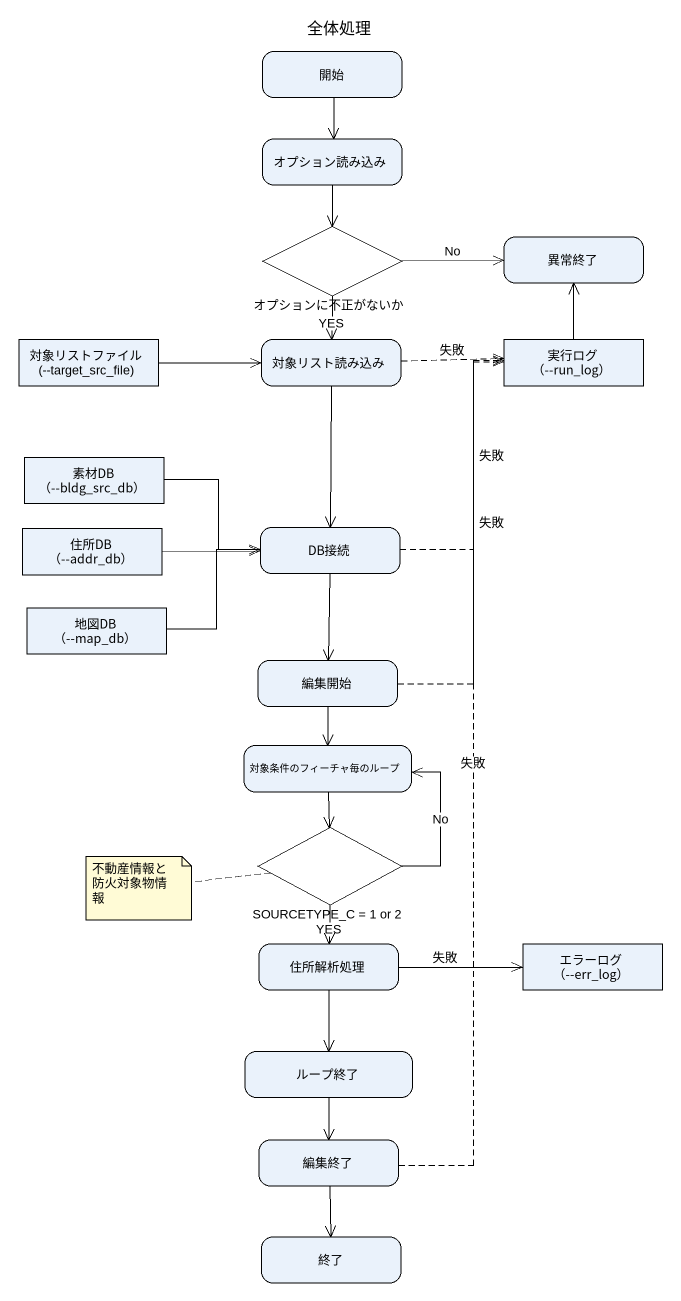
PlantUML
@startuml
title 全体処理
hide empty description
state 開始
state オプション読み込み
state オプションに不正がないか <<choice>>
state 異常終了
state "対象リストファイル (--target_src_file)" as 対象リストファイル_target_src_file <<object>>
state 対象リスト読み込み
state "実行ログ （--run_log）" as 実行ログ_run_log <<object>>
state "素材DB （--bldg_src_db）" as 素材DB_bldg_src_db <<object>>
state "住所DB （--addr_db）" as 住所DB_addr_db <<object>>
state DB接続
state "地図DB （--map_db）" as 地図DB_map_db <<object>>
state 編集開始
state 対象条件のフィーチャ毎のループ
state "SOURCETYPE_C = 1 or 2" as SOURCETYPE_C_1_or_2 <<choice>>
state 住所解析処理
state "エラーログ （--err_log）" as エラーログ_err_log <<object>>
state ループ終了
state 編集終了
state 終了
開始 --> オプション読み込み
オプション読み込み --> オプションに不正がないか
オプションに不正がないか -right-> 異常終了 : No
オプションに不正がないか --> 対象リスト読み込み : YES
対象リストファイル_target_src_file -right-> 対象リスト読み込み
対象リスト読み込み -right[dashed]-> 実行ログ_run_log : 失敗
対象リスト読み込み --> DB接続
実行ログ_run_log -up-> 異常終了
素材DB_bldg_src_db -right-> DB接続
住所DB_addr_db -right-> DB接続
DB接続 -up[dashed]-> 実行ログ_run_log : 失敗
DB接続 --> 編集開始
地図DB_map_db -right-> DB接続
編集開始 -up[dashed]-> 実行ログ_run_log : 失敗
編集開始 --> 対象条件のフィーチャ毎のループ
対象条件のフィーチャ毎のループ --> SOURCETYPE_C_1_or_2
SOURCETYPE_C_1_or_2 -up-> 対象条件のフィーチャ毎のループ : No
SOURCETYPE_C_1_or_2 --> 住所解析処理 : YES
住所解析処理 -right-> エラーログ_err_log : 失敗
住所解析処理 --> ループ終了
ループ終了 --> 編集終了
編集終了 -up[dashed]-> 実行ログ_run_log : 失敗
編集終了 --> 終了
note left of SOURCETYPE_C_1_or_2
  不動産情報と
  防火対象物情報
end note
@enduml
